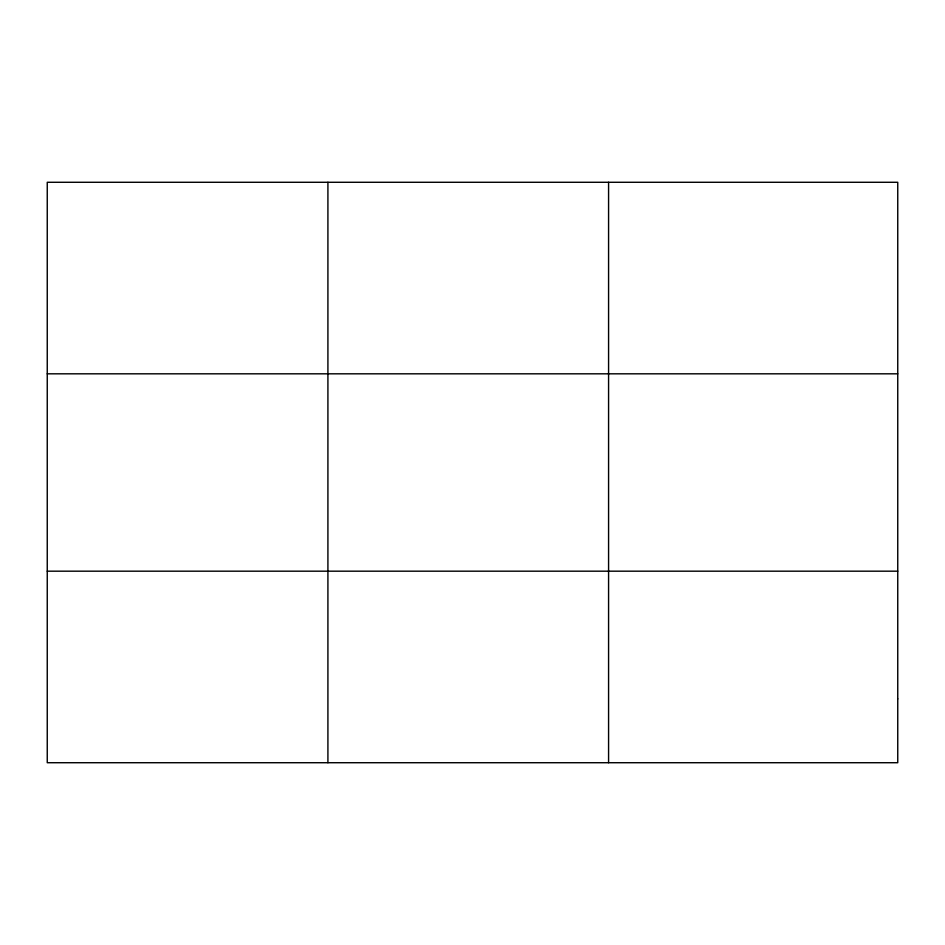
<?xml version="1.0" encoding="UTF-8"?>
<svg xmlns="http://www.w3.org/2000/svg" width="945" height="945" viewBox="0 0 945 945"><rect width="100%" height="100%" fill="white"/><g stroke="black" fill="none" stroke-linecap="round" stroke-linejoin="round"><path stroke-width="1.42" d="M327.915 182.279L327.915 762.721M608.58 182.279L608.58 762.721M47.25 373.818L897.75 373.818M47.25 571.182L897.75 571.182M897.75 698.875L897.75 762.721L47.25 762.721L47.25 182.279L897.75 182.279L897.75 698.875"/></g></svg>
